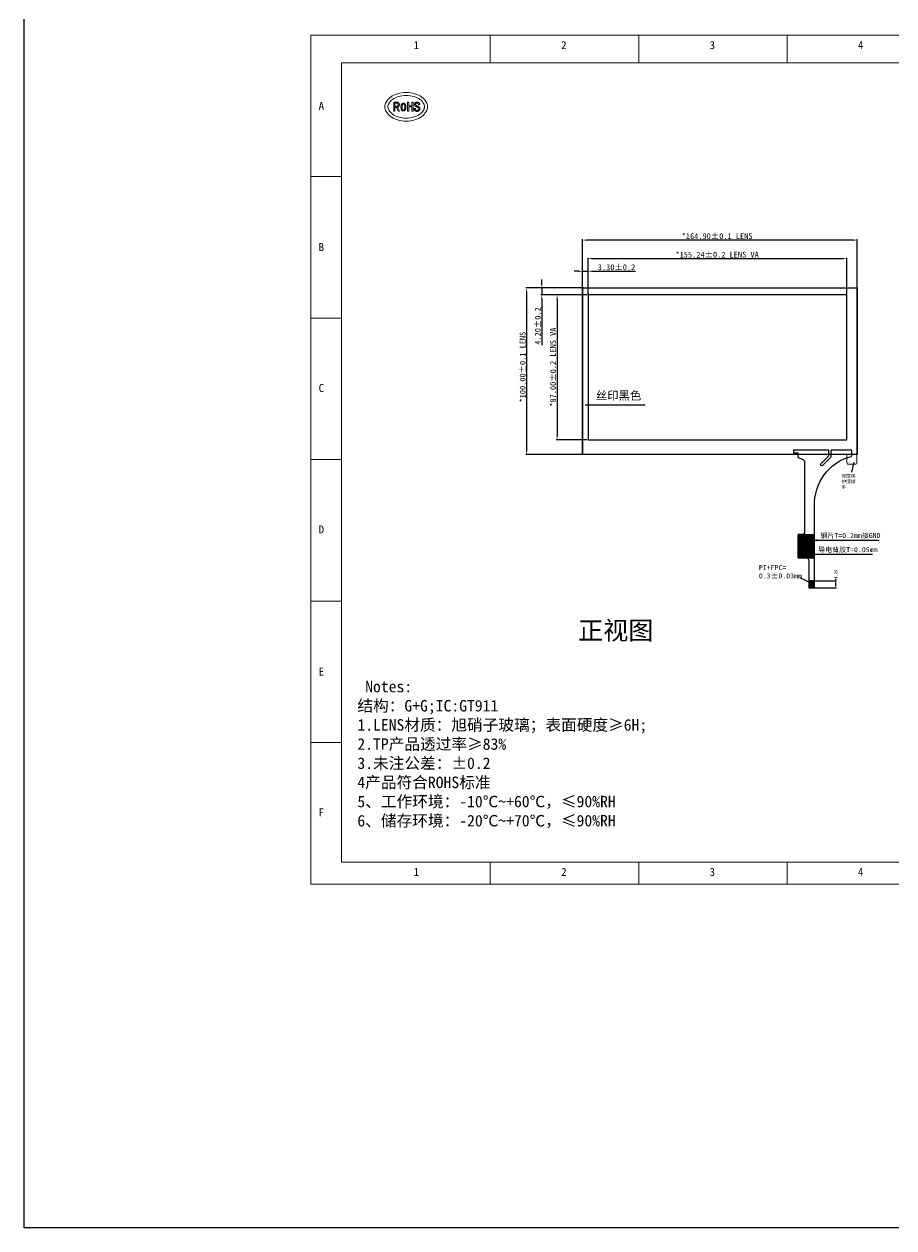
# Model space of a CAD drawing. Extents: x 23 to 280686, y -58 to 9807.
# Drawn here: x 141298 to 141820, y 3602 to 4325 of the extents above; entities that cross this region are included whole.
import ezdxf

# ---------------------------------------------------------------- set-up
doc = ezdxf.new("R2010")
doc.units = 0
doc.header["$LTSCALE"] = 23.1
doc.header["$PDMODE"] = 35
doc.layers.get('0').update_dxf_attribs({"linetype": 'CONTINUOUS'})
doc.layers.get('Defpoints').update_dxf_attribs({"linetype": 'CONTINUOUS'})
for name, color, linetype in [('61DBEAEC-6D85-402F-2490-FB0C427F0F24', 7, 'CONTINUOUS'), ('Cover lens', 6, 'CONTINUOUS'), ('DIM', 130, 'CONTINUOUS'), ('FPC', 30, 'CONTINUOUS'), ('LCD', 3, 'CONTINUOUS')]:
    doc.layers.add(name, color=color, linetype=linetype)
doc.layers.add('保护膜', color=75, linetype='CONTINUOUS', lineweight=5)
doc.styles.add('Arial', font='')
doc.styles.get("Standard").update_dxf_attribs({"font": ''})
doc.styles.add('WMF-ARIAL0', font='arial.ttf', dxfattribs={"height": 6})
doc.styles.add('宋体', font='')
doc.styles.get('Arial').set_extended_font_data('SimSun')
doc.styles.get('Standard').set_extended_font_data('SimSun')
doc.styles.get('宋体').set_extended_font_data('SimSun')
doc.dimstyles.new('ISO-25', dxfattribs={"dimtxt": 6, "dimasz": 4, "dimexe": 1, "dimexo": 1, "dimgap": 1, "dimtad": 1, "dimdsep": 46, "dimtxsty": 'WMF-ARIAL0', "dimcen": 2.5, "dimadec": 0, "dimazin": 0, "dimtfac": 1, "dimtmove": 0, "dimatfit": 3, "dimfxl": 1, "dimarcsym": 0})
doc.dimstyles.new('ORM1', dxfattribs={"dimtxt": 3.5, "dimasz": 2.5, "dimexe": 0.5, "dimexo": 0.5, "dimgap": 0.5, "dimtad": 1, "dimzin": 1, "dimdsep": 46, "dimtxsty": 'Arial', "dimcen": 2.5, "dimclrt": 7, "dimadec": 0, "dimazin": 0, "dimtfac": 1, "dimtmove": 0, "dimatfit": 3, "dimfxl": 1, "dimtolj": 2, "dimarcsym": 0})
doc.dimstyles.new('ORM2', dxfattribs={"dimtxt": 1.8, "dimasz": 1, "dimexe": 0.5, "dimexo": 0.5, "dimgap": 0.5, "dimtad": 1, "dimzin": 0, "dimdsep": 46, "dimtxsty": 'Arial', "dimcen": 3.78, "dimclrt": 7, "dimadec": 0, "dimazin": 0, "dimtp": 0.01, "dimtm": 0.01, "dimtfac": 1, "dimtofl": 0, "dimtmove": 0, "dimatfit": 3, "dimfxl": 5.346, "dimtolj": 1, "dimtzin": 0, "dimarcsym": 0})
pattern_1 = [(0, (3897.69875, -191.61105), (0, 0.6985), [0.508, -0.1905]), (90, (3897.69875, -191.61105), (-0.6985, 4e-17), [0.508, -0.1905])]

# ---------------------------------------------------------------- blocks, each defined once
blk = doc.blocks.new('*D21')
at = {"layer": 'Defpoints', "color": 0, "transparency": 16777216}
for p in [(141772.12, 3990.45), (141785.57, 3990.45), (141772.12, 3986.25)]:
    blk.add_point(p, dxfattribs=at)
at = {"layer": 'DIM', "color": 0, "lineweight": -2, "transparency": 16777216}
for p, q in [((141772.62, 3990.45), (141786.07, 3990.45)), ((141785.57, 3990.45), (141785.57, 3991.45)), ((141785.57, 3987.25), (141785.57, 3989.45)), ((141772.62, 3986.25), (141786.07, 3986.25))]:
    blk.add_line(p, q, dxfattribs=at)
at = {"layer": 'DIM', "color": 0, "transparency": 16777216}
for points in [[(141785.4, 3989.45), (141785.74, 3989.45), (141785.57, 3990.45)], [(141785.4, 3987.25), (141785.74, 3987.25), (141785.57, 3986.25)]]:
    blk.add_solid(points, dxfattribs=at)
at = {"layer": 'DIM', "color": 7, "lineweight": 0, "transparency": 16777216, "insert": (141785.57, 3994.4), "char_height": 1.8, "attachment_point": 5, "rotation": 90, "style": 'Arial'}
blk.add_mtext('\\A1;4.20', dxfattribs=at)
blk = doc.blocks.new('*D22')
at = {"layer": 'Defpoints', "color": 0, "transparency": 16777216}
for p in [(141636.89, 4176.3), (141633.59, 4164.6), (141636.89, 4162.05, 47.88)]:
    blk.add_point(p, dxfattribs=at)
at = {"layer": 'DIM', "color": 0, "lineweight": -2, "transparency": 16777216}
for p, q in [((141631.09, 4176.3), (141628.59, 4176.3)), ((141633.59, 4165.1), (141633.59, 4176.8)), ((141633.59, 4176.3), (141636.89, 4176.3)), ((141636.89, 4162.55), (141636.89, 4176.8)), ((141639.39, 4176.3), (141665.35, 4176.3))]:
    blk.add_line(p, q, dxfattribs=at)
at = {"layer": 'DIM', "color": 0, "transparency": 16777216}
for points in [[(141631.09, 4176.72), (141631.09, 4175.89), (141633.59, 4176.3)], [(141639.39, 4176.72), (141639.39, 4175.89), (141636.89, 4176.3)]]:
    blk.add_solid(points, dxfattribs=at)
at = {"layer": 'DIM', "color": 7, "transparency": 16777216, "insert": (141653.95, 4178.68), "char_height": 3.5, "attachment_point": 5, "style": 'Arial'}
blk.add_mtext('\\A2;3.30%%P0.2', dxfattribs=at)
blk = doc.blocks.new('*D23')
at = {"layer": 'Defpoints', "color": 0, "transparency": 16777216}
for p in [(141609.07, 4166.25), (141634.82, 4166.25), (141636.89, 4162.05, 47.88)]:
    blk.add_point(p, dxfattribs=at)
at = {"layer": 'DIM', "color": 0, "lineweight": -2, "transparency": 16777216}
for p, q in [((141609.07, 4168.75), (141609.07, 4171.25)), ((141634.32, 4166.25), (141608.57, 4166.25)), ((141609.07, 4166.25), (141609.07, 4162.05)), ((141636.39, 4162.05), (141608.57, 4162.05)), ((141609.07, 4159.55), (141609.07, 4131.98))]:
    blk.add_line(p, q, dxfattribs=at)
at = {"layer": 'DIM', "color": 0, "transparency": 16777216}
for points in [[(141608.65, 4168.75), (141609.49, 4168.75), (141609.07, 4166.25)], [(141608.65, 4159.55), (141609.49, 4159.55), (141609.07, 4162.05)]]:
    blk.add_solid(points, dxfattribs=at)
at = {"layer": 'DIM', "color": 7, "transparency": 16777216, "insert": (141606.69, 4143.44), "char_height": 3.5, "attachment_point": 5, "rotation": 90, "style": 'Arial'}
blk.add_mtext('\\A2;4.20%%P0.2', dxfattribs=at)
blk = doc.blocks.new('*D24')
at = {"layer": 'Defpoints', "color": 0, "transparency": 16777216}
for p in [(141633.59, 4194.99), (141633.59, 4164.6), (141798.49, 4164.29)]:
    blk.add_point(p, dxfattribs=at)
at = {"layer": 'DIM', "color": 0, "lineweight": -2, "transparency": 16777216}
for p, q in [((141633.59, 4165.1), (141633.59, 4195.49)), ((141795.99, 4194.99), (141636.09, 4194.99)), ((141798.49, 4164.79), (141798.49, 4195.49))]:
    blk.add_line(p, q, dxfattribs=at)
at = {"layer": 'DIM', "color": 0, "transparency": 16777216}
for points in [[(141636.09, 4195.4), (141636.09, 4194.57), (141633.59, 4194.99)], [(141795.99, 4195.4), (141795.99, 4194.57), (141798.49, 4194.99)]]:
    blk.add_solid(points, dxfattribs=at)
at = {"layer": 'DIM', "color": 7, "transparency": 16777216, "insert": (141714.34, 4197.36), "char_height": 3.5, "attachment_point": 5, "style": 'Arial'}
blk.add_mtext('\\A2;*164.90%%P0.1 LENS', dxfattribs=at)
blk = doc.blocks.new('*D25')
at = {"layer": 'Defpoints', "color": 0, "transparency": 16777216}
for p in [(141634.82, 4166.25), (141599.99, 4066.25), (141637.52, 4066.25)]:
    blk.add_point(p, dxfattribs=at)
at = {"layer": 'DIM', "color": 0, "lineweight": -2, "transparency": 16777216}
for p, q in [((141634.32, 4166.25), (141599.49, 4166.25)), ((141599.99, 4163.75), (141599.99, 4068.75)), ((141637.02, 4066.25), (141599.49, 4066.25))]:
    blk.add_line(p, q, dxfattribs=at)
at = {"layer": 'DIM', "color": 0, "transparency": 16777216}
for points in [[(141599.57, 4163.75), (141600.4, 4163.75), (141599.99, 4166.25)], [(141599.57, 4068.75), (141600.4, 4068.75), (141599.99, 4066.25)]]:
    blk.add_solid(points, dxfattribs=at)
at = {"layer": 'DIM', "color": 7, "transparency": 16777216, "insert": (141597.61, 4118.75), "char_height": 3.5, "attachment_point": 5, "rotation": 90, "style": 'Arial'}
blk.add_mtext('\\A2;*100.00%%P0.1 LENS', dxfattribs=at)
blk = doc.blocks.new('*D26')
at = {"layer": 'Defpoints', "color": 0, "transparency": 16777216}
for p in [(141792.13, 4183.88), (141636.89, 4162.05, 47.88), (141792.13, 4162.05)]:
    blk.add_point(p, dxfattribs=at)
at = {"layer": 'DIM', "color": 0, "lineweight": -2, "transparency": 16777216}
for p, q in [((141636.89, 4162.55), (141636.89, 4184.38)), ((141639.39, 4183.88), (141789.63, 4183.88)), ((141792.13, 4162.55), (141792.13, 4184.38))]:
    blk.add_line(p, q, dxfattribs=at)
at = {"layer": 'DIM', "color": 0, "transparency": 16777216}
for points in [[(141639.39, 4184.3), (141639.39, 4183.47), (141636.89, 4183.88)], [(141789.63, 4184.3), (141789.63, 4183.47), (141792.13, 4183.88)]]:
    blk.add_solid(points, dxfattribs=at)
at = {"layer": 'DIM', "color": 7, "transparency": 16777216, "insert": (141714.34, 4186.26), "char_height": 3.5, "attachment_point": 5, "style": 'Arial'}
blk.add_mtext('\\A2;*155.24%%P0.2 LENS VA', dxfattribs=at)
blk = doc.blocks.new('*D27')
at = {"layer": 'Defpoints', "color": 0, "transparency": 16777216}
for p in [(141636.89, 4162.05, 47.88), (141618.27, 4075.05), (141636.89, 4075.05)]:
    blk.add_point(p, dxfattribs=at)
at = {"layer": 'DIM', "color": 0, "lineweight": -2, "transparency": 16777216}
for p, q in [((141636.39, 4162.05), (141617.77, 4162.05)), ((141618.27, 4159.55), (141618.27, 4077.55)), ((141636.39, 4075.05), (141617.77, 4075.05))]:
    blk.add_line(p, q, dxfattribs=at)
at = {"layer": 'DIM', "color": 0, "transparency": 16777216}
for points in [[(141617.85, 4159.55), (141618.68, 4159.55), (141618.27, 4162.05)], [(141617.85, 4077.55), (141618.68, 4077.55), (141618.27, 4075.05)]]:
    blk.add_solid(points, dxfattribs=at)
at = {"layer": 'DIM', "color": 7, "transparency": 16777216, "insert": (141615.89, 4118.75), "char_height": 3.5, "attachment_point": 5, "rotation": 90, "style": 'Arial'}
blk.add_mtext('\\A2;*87.00%%P0.2 LENS VA', dxfattribs=at)

msp = doc.modelspace()

# ---------------------------------------------------------------- hatches: boundary and pattern name
at = {"layer": 'DIM'}
h = msp.add_hatch(dxfattribs=at)
h.set_pattern_fill('ANGLE', color=256, scale=0.1, style=0)
h.set_pattern_definition(pattern_1)
h.paths.add_polyline_path([(141772.886, 4018.254), (141765.386, 4018.254), (141763.086, 4018.254, 0.4142136), (141762.886, 4018.054), (141762.886, 4004.454, 0.4142136), (141763.086, 4004.254), (141767.886, 4004.254), (141772.886, 4004.254)])
at = {"layer": 'LCD'}
h = msp.add_hatch(dxfattribs=at)
h.set_pattern_fill('ANGLE', color=256, scale=0.1, style=0)
h.set_pattern_definition(pattern_1)
h.paths.add_polyline_path([(141772.886, 3990.454), (141769.386, 3990.454), (141769.386, 3986.254), (141772.886, 3986.254)])

# ---------------------------------------------------------------- linework, layer by layer
at = {"lineweight": 0}
for p, q in [((141578.073, 4318.055), (141578.073, 4301.481)), ((141667.252, 4318.055), (141667.252, 4301.481)), ((141756.431, 4318.055), (141756.431, 4301.481)), ((141470.456, 4233.112), (141488.894, 4233.112)), ((141470.456, 4148.17), (141488.894, 4148.17)), ((141470.456, 4063.227), (141488.894, 4063.227)), ((141470.456, 3978.284), (141488.894, 3978.284)), ((141488.894, 3923.405), (141488.894, 3821.636)), ((141470.456, 3893.342), (141488.894, 3893.342)), ((141488.894, 3821.636), (141625.212, 3821.636)), ((141578.073, 3821.636), (141578.073, 3808.398)), ((141667.252, 3821.636), (141667.252, 3808.398)), ((141756.431, 3821.636), (141756.431, 3808.398))]:
    msp.add_line(p, q, dxfattribs=at)
for points in [[(141470.456, 4318.055), (142215.217, 4318.055), (142215.217, 3808.398), (141470.456, 3808.398)], [(141488.894, 3821.636), (141488.894, 4301.481), (142202.332, 4301.481), (142202.332, 3821.636)]]:
    msp.add_lwpolyline(points, close=True, dxfattribs=at)
at = {"color": 3, "lineweight": 0}
for points in [[(141539.705, 4277.886, 0.1066089), (141536.98, 4280.897, 0.083602), (141532.971, 4282.862, 0.0723954), (141527.686, 4283.631, 0.0723954), (141522.4, 4282.862, 0.083602), (141518.392, 4280.897, 0.1066089), (141515.667, 4277.886, 0.1315653), (141514.903, 4275.034, 0.1315653), (141515.667, 4272.182, 0.1066089), (141518.392, 4269.172, 0.083602), (141522.4, 4267.206, 0.0723954), (141527.686, 4266.437, 0.0723954), (141532.971, 4267.206, 0.083602), (141536.98, 4269.172, 0.1066089), (141539.705, 4272.182, 0.1315653), (141540.468, 4275.034, 0.1315653)], [(141538.156, 4276.992, 0.1066089), (141535.937, 4279.444, 0.083602), (141532.462, 4281.148, 0.0723954), (141527.686, 4281.843, 0.0723954), (141522.91, 4281.148, 0.083602), (141519.435, 4279.444, 0.1066089), (141517.215, 4276.992, 0.1315653), (141516.691, 4275.034, 0.1315653), (141517.215, 4273.076, 0.1066089), (141519.435, 4270.624, 0.083602), (141522.91, 4268.92, 0.0723954), (141527.686, 4268.225, 0.0723954), (141532.462, 4268.92, 0.083602), (141535.937, 4270.624, 0.1066089), (141538.156, 4273.076, 0.1315653), (141538.68, 4275.034, 0.1315653)]]:
    msp.add_lwpolyline(points, format="xyb", close=True, dxfattribs=at)
for points in [[(141520.954, 4272.319), (141520.954, 4274.729), (141521.821, 4274.729), (141522.945, 4272.319), (141523.748, 4272.319), (141522.528, 4274.826), (141522.587, 4274.841), (141522.682, 4274.871), (141522.773, 4274.908), (141522.861, 4274.952), (141522.947, 4275.003), (141523.031, 4275.061), (141523.112, 4275.125), (141523.19, 4275.197), (141523.267, 4275.275), (141523.283, 4275.295), (141523.341, 4275.368), (141523.393, 4275.445), (141523.439, 4275.527), (141523.478, 4275.615), (141523.511, 4275.707), (141523.538, 4275.803), (141523.56, 4275.905), (141523.575, 4276.012), (141523.584, 4276.123), (141523.587, 4276.24), (141523.586, 4276.31), (141523.581, 4276.428), (141523.57, 4276.541), (141523.554, 4276.649), (141523.532, 4276.752), (141523.506, 4276.851), (141523.474, 4276.944), (141523.437, 4277.033), (141523.395, 4277.116), (141523.348, 4277.195), (141523.295, 4277.268), (141523.237, 4277.338), (141523.174, 4277.402), (141523.106, 4277.461), (141523.105, 4277.461), (141523.029, 4277.513), (141522.95, 4277.562), (141522.868, 4277.606), (141522.782, 4277.645), (141522.692, 4277.68), (141522.599, 4277.712), (141522.503, 4277.739), (141522.403, 4277.762), (141522.3, 4277.781), (141522.193, 4277.796), (141522.084, 4277.806), (141521.97, 4277.812), (141521.853, 4277.814), (141520.248, 4277.814), (141520.248, 4272.319)], [(141521.749, 4277.235), (141521.871, 4277.23), (141521.987, 4277.218), (141522.095, 4277.202), (141522.195, 4277.179), (141522.289, 4277.15), (141522.376, 4277.116), (141522.455, 4277.076), (141522.527, 4277.03), (141522.592, 4276.979), (141522.603, 4276.969), (141522.668, 4276.901), (141522.724, 4276.827), (141522.772, 4276.747), (141522.811, 4276.659), (141522.842, 4276.564), (141522.863, 4276.463), (141522.877, 4276.355), (141522.881, 4276.24), (141522.881, 4276.238), (141522.876, 4276.115), (141522.863, 4276.002), (141522.84, 4275.898), (141522.809, 4275.805), (141522.768, 4275.722), (141522.718, 4275.649), (141522.659, 4275.586), (141522.592, 4275.533), (141522.557, 4275.509), (141522.468, 4275.456), (141522.377, 4275.411), (141522.283, 4275.373), (141522.188, 4275.345), (141522.089, 4275.324), (141521.989, 4275.312), (141521.885, 4275.308), (141520.954, 4275.308), (141520.954, 4277.236), (141521.693, 4277.236)], [(141525.914, 4277.144), (141525.828, 4277.136), (141525.744, 4277.124), (141525.664, 4277.107), (141525.586, 4277.085), (141525.51, 4277.059), (141525.437, 4277.028), (141525.367, 4276.993), (141525.298, 4276.953), (141525.232, 4276.908), (141525.169, 4276.86), (141525.109, 4276.806), (141525.051, 4276.748), (141524.994, 4276.686), (141524.941, 4276.618), (141524.941, 4276.618), (141524.906, 4276.569), (141524.873, 4276.516), (141524.841, 4276.461), (141524.81, 4276.402), (141524.781, 4276.341), (141524.754, 4276.276), (141524.729, 4276.209), (141524.705, 4276.139), (141524.683, 4276.065), (141524.663, 4275.989), (141524.644, 4275.91), (141524.626, 4275.828), (141524.611, 4275.743), (141524.597, 4275.655), (141524.585, 4275.564), (141524.574, 4275.47), (141524.565, 4275.373), (141524.558, 4275.273), (141524.552, 4275.17), (141524.548, 4275.065), (141524.545, 4274.956), (141524.545, 4274.844), (141524.545, 4274.844), (141524.545, 4274.732), (141524.548, 4274.623), (141524.552, 4274.518), (141524.558, 4274.415), (141524.565, 4274.315), (141524.574, 4274.218), (141524.585, 4274.124), (141524.597, 4274.033), (141524.611, 4273.945), (141524.627, 4273.86), (141524.644, 4273.778), (141524.663, 4273.699), (141524.684, 4273.623), (141524.705, 4273.55), (141524.729, 4273.479), (141524.754, 4273.412), (141524.782, 4273.347), (141524.81, 4273.286), (141524.841, 4273.227), (141524.873, 4273.172), (141524.906, 4273.119), (141524.941, 4273.07), (141524.967, 4273.035), (141525.02, 4272.968), (141525.076, 4272.906), (141525.135, 4272.848), (141525.196, 4272.794), (141525.259, 4272.745), (141525.325, 4272.701), (141525.393, 4272.662), (141525.464, 4272.627), (141525.537, 4272.597), (141525.612, 4272.572), (141525.69, 4272.551), (141525.771, 4272.535), (141525.854, 4272.523), (141525.939, 4272.516), (141526.026, 4272.514), (141526.069, 4272.515), (141526.155, 4272.519), (141526.24, 4272.528), (141526.321, 4272.542), (141526.401, 4272.56), (141526.477, 4272.584), (141526.552, 4272.611), (141526.624, 4272.644), (141526.693, 4272.681), (141526.76, 4272.723), (141526.824, 4272.769), (141526.887, 4272.82), (141526.947, 4272.875), (141527.004, 4272.935), (141527.059, 4273), (141527.111, 4273.07), (141527.14, 4273.112), (141527.171, 4273.165), (141527.202, 4273.221), (141527.23, 4273.279), (141527.258, 4273.341), (141527.283, 4273.405), (141527.307, 4273.473), (141527.33, 4273.543), (141527.35, 4273.617), (141527.37, 4273.693), (141527.388, 4273.773), (141527.404, 4273.855), (141527.419, 4273.941), (141527.432, 4274.029), (141527.443, 4274.12), (141527.454, 4274.215), (141527.462, 4274.312), (141527.469, 4274.412), (141527.474, 4274.516), (141527.478, 4274.622), (141527.481, 4274.732), (141527.482, 4274.844), (141527.481, 4274.941), (141527.479, 4275.051), (141527.475, 4275.158), (141527.47, 4275.261), (141527.463, 4275.362), (141527.455, 4275.46), (141527.445, 4275.555), (141527.434, 4275.647), (141527.421, 4275.736), (141527.406, 4275.821), (141527.39, 4275.904), (141527.373, 4275.984), (141527.353, 4276.061), (141527.332, 4276.135), (141527.31, 4276.206), (141527.287, 4276.274), (141527.261, 4276.339), (141527.234, 4276.401), (141527.206, 4276.459), (141527.176, 4276.515), (141527.144, 4276.569), (141527.111, 4276.618), (141527.097, 4276.637), (141527.043, 4276.703), (141526.987, 4276.765), (141526.928, 4276.821), (141526.866, 4276.873), (141526.802, 4276.921), (141526.736, 4276.964), (141526.667, 4277.003), (141526.596, 4277.037), (141526.522, 4277.067), (141526.445, 4277.091), (141526.366, 4277.112), (141526.285, 4277.128), (141526.201, 4277.139), (141526.115, 4277.146), (141526.026, 4277.148), (141526.002, 4277.148)], [(141525.962, 4272.994), (141525.888, 4273.006), (141525.817, 4273.028), (141525.748, 4273.06), (141525.682, 4273.102), (141525.618, 4273.152), (141525.558, 4273.213), (141525.499, 4273.282), (141525.444, 4273.361), (141525.439, 4273.368), (141525.411, 4273.409), (141525.384, 4273.455), (141525.36, 4273.506), (141525.336, 4273.561), (141525.315, 4273.622), (141525.295, 4273.687), (141525.276, 4273.757), (141525.26, 4273.832), (141525.244, 4273.912), (141525.231, 4273.996), (141525.219, 4274.085), (141525.208, 4274.179), (141525.2, 4274.278), (141525.192, 4274.382), (141525.187, 4274.49), (141525.183, 4274.603), (141525.18, 4274.721), (141525.18, 4274.844), (141525.18, 4274.866), (141525.181, 4274.989), (141525.184, 4275.106), (141525.188, 4275.218), (141525.193, 4275.326), (141525.201, 4275.428), (141525.21, 4275.527), (141525.221, 4275.62), (141525.233, 4275.708), (141525.247, 4275.792), (141525.263, 4275.87), (141525.28, 4275.944), (141525.299, 4276.014), (141525.319, 4276.078), (141525.34, 4276.137), (141525.364, 4276.192), (141525.389, 4276.242), (141525.416, 4276.287), (141525.444, 4276.327), (141525.478, 4276.374), (141525.537, 4276.443), (141525.598, 4276.504), (141525.662, 4276.555), (141525.73, 4276.597), (141525.799, 4276.63), (141525.872, 4276.653), (141525.948, 4276.667), (141526.026, 4276.672), (141526.074, 4276.67), (141526.151, 4276.66), (141526.225, 4276.64), (141526.296, 4276.611), (141526.364, 4276.573), (141526.429, 4276.525), (141526.492, 4276.469), (141526.552, 4276.402), (141526.608, 4276.327), (141526.609, 4276.326), (141526.635, 4276.285), (141526.659, 4276.239), (141526.682, 4276.188), (141526.703, 4276.133), (141526.723, 4276.073), (141526.741, 4276.008), (141526.758, 4275.938), (141526.773, 4275.863), (141526.787, 4275.783), (141526.8, 4275.698), (141526.811, 4275.608), (141526.82, 4275.514), (141526.828, 4275.414), (141526.835, 4275.31), (141526.84, 4275.201), (141526.844, 4275.087), (141526.846, 4274.968), (141526.847, 4274.844), (141526.847, 4274.839), (141526.845, 4274.715), (141526.843, 4274.597), (141526.84, 4274.483), (141526.835, 4274.374), (141526.828, 4274.27), (141526.82, 4274.171), (141526.81, 4274.076), (141526.799, 4273.987), (141526.787, 4273.902), (141526.773, 4273.823), (141526.757, 4273.748), (141526.74, 4273.678), (141526.722, 4273.613), (141526.702, 4273.553), (141526.681, 4273.498), (141526.658, 4273.447), (141526.634, 4273.402), (141526.608, 4273.361), (141526.562, 4273.295), (141526.505, 4273.223), (141526.445, 4273.162), (141526.382, 4273.109), (141526.316, 4273.066), (141526.248, 4273.033), (141526.177, 4273.01), (141526.103, 4272.995), (141526.026, 4272.99)], [(141529.174, 4272.319), (141529.174, 4274.922), (141531.069, 4274.922), (141531.069, 4272.319), (141531.775, 4272.319), (141531.775, 4277.814), (141531.069, 4277.814), (141531.069, 4275.501), (141529.174, 4275.501), (141529.174, 4277.814), (141528.468, 4277.814), (141528.468, 4272.319)], [(141533.818, 4277.834), (141533.722, 4277.809), (141533.628, 4277.777), (141533.537, 4277.739), (141533.449, 4277.695), (141533.363, 4277.646), (141533.281, 4277.59), (141533.201, 4277.529), (141533.124, 4277.461), (141533.101, 4277.44), (141533.027, 4277.37), (141532.961, 4277.295), (141532.9, 4277.218), (141532.846, 4277.137), (141532.798, 4277.053), (141532.757, 4276.965), (141532.721, 4276.874), (141532.693, 4276.78), (141532.671, 4276.682), (141532.655, 4276.581), (141532.645, 4276.476), (141532.642, 4276.368), (141532.642, 4276.343), (141532.649, 4276.241), (141532.663, 4276.142), (141532.685, 4276.045), (141532.717, 4275.952), (141532.755, 4275.863), (141532.803, 4275.775), (141532.859, 4275.692), (141532.923, 4275.61), (141532.996, 4275.533), (141533.034, 4275.492), (141533.093, 4275.437), (141533.156, 4275.384), (141533.226, 4275.33), (141533.301, 4275.278), (141533.383, 4275.227), (141533.47, 4275.176), (141533.564, 4275.127), (141533.663, 4275.078), (141533.768, 4275.03), (141533.879, 4274.982), (141533.996, 4274.935), (141534.119, 4274.89), (141534.186, 4274.862), (141534.294, 4274.813), (141534.395, 4274.763), (141534.492, 4274.712), (141534.583, 4274.659), (141534.669, 4274.606), (141534.748, 4274.55), (141534.822, 4274.493), (141534.891, 4274.435), (141534.954, 4274.376), (141535.027, 4274.304), (141535.093, 4274.224), (141535.147, 4274.14), (141535.189, 4274.052), (141535.219, 4273.961), (141535.237, 4273.865), (141535.243, 4273.765), (141535.243, 4273.759), (141535.237, 4273.653), (141535.221, 4273.551), (141535.195, 4273.455), (141535.158, 4273.364), (141535.111, 4273.278), (141535.054, 4273.198), (141534.986, 4273.122), (141534.957, 4273.087), (141534.895, 4273.028), (141534.824, 4272.976), (141534.745, 4272.933), (141534.657, 4272.896), (141534.56, 4272.869), (141534.454, 4272.849), (141534.339, 4272.837), (141534.216, 4272.833), (141534.159, 4272.834), (141534.06, 4272.844), (141533.962, 4272.862), (141533.867, 4272.89), (141533.774, 4272.926), (141533.684, 4272.972), (141533.595, 4273.026), (141533.509, 4273.09), (141533.479, 4273.118), (141533.418, 4273.186), (141533.365, 4273.261), (141533.321, 4273.343), (141533.285, 4273.433), (141533.256, 4273.529), (141533.236, 4273.633), (141533.224, 4273.744), (141533.22, 4273.861), (141533.22, 4274.054), (141532.513, 4274.054), (141532.513, 4273.83), (141532.514, 4273.792), (141532.519, 4273.685), (141532.53, 4273.581), (141532.547, 4273.48), (141532.57, 4273.382), (141532.598, 4273.287), (141532.633, 4273.195), (141532.673, 4273.106), (141532.719, 4273.02), (141532.771, 4272.937), (141532.829, 4272.856), (141532.894, 4272.779), (141532.963, 4272.704), (141533.001, 4272.668), (141533.071, 4272.607), (141533.145, 4272.551), (141533.224, 4272.499), (141533.306, 4272.452), (141533.391, 4272.411), (141533.48, 4272.374), (141533.574, 4272.343), (141533.671, 4272.316), (141533.773, 4272.294), (141533.877, 4272.276), (141533.986, 4272.264), (141534.099, 4272.257), (141534.216, 4272.255), (141534.308, 4272.256), (141534.42, 4272.262), (141534.529, 4272.273), (141534.633, 4272.289), (141534.735, 4272.309), (141534.834, 4272.334), (141534.929, 4272.364), (141535.021, 4272.398), (141535.109, 4272.437), (141535.194, 4272.482), (141535.275, 4272.53), (141535.354, 4272.584), (141535.428, 4272.642), (141535.5, 4272.704), (141535.548, 4272.752), (141535.613, 4272.823), (141535.671, 4272.897), (141535.724, 4272.976), (141535.771, 4273.058), (141535.813, 4273.145), (141535.849, 4273.235), (141535.88, 4273.329), (141535.905, 4273.428), (141535.924, 4273.531), (141535.938, 4273.637), (141535.947, 4273.747), (141535.949, 4273.861), (141535.949, 4273.891), (141535.943, 4273.995), (141535.931, 4274.096), (141535.91, 4274.194), (141535.883, 4274.288), (141535.847, 4274.38), (141535.806, 4274.469), (141535.756, 4274.554), (141535.7, 4274.637), (141535.635, 4274.717), (141535.564, 4274.793), (141535.517, 4274.843), (141535.451, 4274.907), (141535.382, 4274.969), (141535.308, 4275.029), (141535.231, 4275.087), (141535.15, 4275.145), (141535.065, 4275.2), (141534.976, 4275.254), (141534.883, 4275.307), (141534.787, 4275.357), (141534.685, 4275.406), (141534.581, 4275.454), (141534.472, 4275.501), (141534.428, 4275.517), (141534.288, 4275.572), (141534.159, 4275.625), (141534.041, 4275.676), (141533.936, 4275.725), (141533.841, 4275.773), (141533.758, 4275.818), (141533.686, 4275.862), (141533.627, 4275.904), (141533.578, 4275.944), (141533.541, 4275.982), (141533.524, 4276.003), (141533.461, 4276.09), (141533.412, 4276.181), (141533.376, 4276.273), (141533.356, 4276.367), (141533.349, 4276.464), (141533.349, 4276.5), (141533.358, 4276.607), (141533.379, 4276.707), (141533.41, 4276.801), (141533.453, 4276.888), (141533.507, 4276.969), (141533.573, 4277.043), (141533.63, 4277.082), (141533.713, 4277.129), (141533.802, 4277.167), (141533.897, 4277.198), (141533.997, 4277.219), (141534.103, 4277.232), (141534.216, 4277.236), (141534.287, 4277.234), (141534.396, 4277.223), (141534.498, 4277.202), (141534.592, 4277.171), (141534.678, 4277.13), (141534.756, 4277.078), (141534.827, 4277.017), (141534.889, 4276.947), (141534.939, 4276.877), (141534.991, 4276.788), (141535.032, 4276.697), (141535.061, 4276.603), (141535.079, 4276.506), (141535.086, 4276.406), (141535.082, 4276.304), (141535.789, 4276.304), (141535.789, 4276.349), (141535.783, 4276.448), (141535.773, 4276.548), (141535.757, 4276.646), (141535.736, 4276.743), (141535.709, 4276.84), (141535.677, 4276.935), (141535.639, 4277.029), (141535.596, 4277.123), (141535.548, 4277.215), (141535.494, 4277.307), (141535.435, 4277.397), (141535.401, 4277.437), (141535.34, 4277.502), (141535.273, 4277.563), (141535.201, 4277.617), (141535.125, 4277.667), (141535.043, 4277.712), (141534.957, 4277.751), (141534.865, 4277.785), (141534.769, 4277.814), (141534.668, 4277.837), (141534.562, 4277.855), (141534.452, 4277.868), (141534.336, 4277.876), (141534.216, 4277.879), (141534.124, 4277.877), (141534.019, 4277.868), (141533.917, 4277.855)]]:
    msp.add_lwpolyline(points, close=True, dxfattribs=at)
at = {"color": 0, "lineweight": 0}
msp.add_lwpolyline([(141625.212, 3821.636), (141707.774, 3821.636)], dxfattribs=at)
at = {"layer": 'Cover lens'}
for points in [[(141633.586, 4166.254), (141798.486, 4166.254), (141798.486, 4066.254), (141633.586, 4066.254)], [(141636.886, 4075.054), (141792.126, 4075.054), (141792.126, 4162.054), (141636.886, 4162.054)]]:
    msp.add_lwpolyline(points, close=True, dxfattribs=at)
at = {"layer": 'DIM'}
msp.add_lwpolyline([(141298.299, 4515.301), (143922.786, 4515.301), (143922.786, 3601.989), (141298.299, 3601.989)], close=True, dxfattribs=at)
at = {"layer": 'FPC', "linetype": 'Continuous'}
msp.add_lwpolyline([(141794.826, 4068.904), (141782.955, 4068.904, 0.4142136), (141782.655, 4068.604), (141782.655, 4065.187, -0.1989124), (141782.362, 4064.48), (141777.561, 4059.679, -1), (141776.642, 4060.598), (141781.062, 4065.018, 0.1989124), (141781.355, 4065.725), (141781.355, 4068.604, 0.4142136), (141781.055, 4068.904), (141760.386, 4068.904, 0.4142136), (141760.186, 4068.704), (141760.186, 4067.304), (141762.749, 4067.304), (141762.749, 4064.9, 0.3093912), (141763.068, 4064.434), (141765.611, 4063.446, -0.3093912), (141766.886, 4061.582), (141766.886, 4019.754, -0.4142136), (141765.386, 4018.254), (141763.086, 4018.254, 0.4142136), (141762.886, 4018.054), (141762.886, 4004.454, 0.4142136), (141763.086, 4004.254), (141767.886, 4004.254, -0.4142136), (141769.386, 4002.754), (141769.386, 3986.254), (141772.886, 3986.254), (141772.886, 4035.21, -0.3517107), (141794.756, 4065.152, 0.3389655), (141795.126, 4065.635), (141795.126, 4068.604, 0.4142136)], format="xyb", close=True, dxfattribs=at)
at = {"layer": 'LCD'}
for p, q in [((141765.386, 4018.254), (141772.886, 4018.254)), ((141767.886, 4004.254), (141772.886, 4004.254)), ((141772.886, 3990.454), (141769.386, 3990.454))]:
    msp.add_line(p, q, dxfattribs=at)
at = {"layer": '保护膜'}
msp.add_lwpolyline([(141791.286, 4066.454), (141633.786, 4066.454), (141633.786, 4166.054), (141798.286, 4166.054), (141798.286, 4061.454, -0.4142136), (141797.286, 4060.454), (141793.286, 4060.454, -0.4142136), (141792.286, 4061.454), (141792.286, 4065.454, 0.4142136)], format="xyb", close=True, dxfattribs=at)

# ---------------------------------------------------------------- texts
at = {"lineweight": 0, "char_height": 4.804, "width": 46.19013, "attachment_point": 1, "style": '宋体'}
for s, insert in [('1', (141532.149, 4314.454)), ('2', (141620.682, 4314.454)), ('3', (141709.819, 4314.454)), ('4', (141798.868, 4314.454)), ('A', (141475.117, 4277.95)), ('B', (141475.117, 4193.189)), ('C', (141475.117, 4108.624)), ('D', (141475.117, 4023.678)), ('E', (141475.117, 3938.354)), ('F', (141475.117, 3853.859)), ('1', (141532.149, 3818.139)), ('2', (141620.682, 3818.139)), ('3', (141709.819, 3818.139)), ('4', (141798.868, 3818.139))]:
    msp.add_mtext(s, dxfattribs=dict(at, insert=insert))
at = {"color": 3, "char_height": 3, "attachment_point": 1}
for s, insert, width in [('钢片T=0.2mm接GND', (141776.327, 4019.148), 66.56847), ('导电背胶T=0.05mm', (141775.019, 4010.664), 71.62869)]:
    msp.add_mtext(s, dxfattribs=dict(at, insert=insert, width=width))
at = {"color": 1, "insert": (141739.413, 3999.93), "char_height": 3, "width": 30.83183, "attachment_point": 1, "style": 'Arial'}
msp.add_mtext('{\\C7;PI+FPC=\\P0.3%%P0.03mm}', dxfattribs=at)
at = {"layer": '61DBEAEC-6D85-402F-2490-FB0C427F0F24', "color": 7, "lineweight": 0}
msp.add_text('正视图', height=11.04, dxfattribs=at).set_placement((141630.935, 3955.109))
at = {"layer": 'DIM', "color": 0, "lineweight": 0, "insert": (141641.549, 4104.154), "char_height": 5, "width": 380.76796, "attachment_point": 1, "style": '宋体'}
msp.add_mtext('丝印黑色', dxfattribs=at)
at = {"layer": 'DIM', "color": 3, "linetype": 'ByBlock', "lineweight": 0, "insert": (141498.394, 3930.425), "char_height": 10.48582, "width": 369.59781, "attachment_point": 1, "style": 'Arial'}
msp.add_mtext('{\\H0.658x;\\C7; Notes:\\P结构：G+G;IC:GT911\\P1.LENS材质：旭硝子玻璃；表面硬度≥6H;\\P2.TP产品透过率≥83%\\P3.未注公差：%%P0.2\\fSimSun|b0|i0|c238|p2;\\P\\fSimSun|b0|i0|c134|p2;4产品符合ROHS标准\\P5、工作环境：-10℃~+60℃，≤90%RH\\P6、储存环境：-20℃~+70℃，≤90%RH\\P}\\P  \\P ', dxfattribs=at)
at = {"layer": 'FPC', "lineweight": 0, "insert": (141789.026, 4054.435), "char_height": 2, "width": 10.72297, "attachment_point": 1, "style": 'Arial'}
msp.add_mtext('{\\C2;双层保护膜撕手}', dxfattribs=at)

# ---------------------------------------------------------------- dimensions: what is measured, and where the dimension line sits
at = {"layer": 'DIM'}
for base, p1, p2, text, picture, middle in [((141633.586, 4194.985), (141798.486, 4164.292), (141633.586, 4164.604), '*<>%%P0.1 LENS', '*D24', (141714.336, 4194.985)), ((141792.126, 4183.883), (141636.886, 4162.054, 47.882), (141792.126, 4162.054), '*<>%%P0.2 LENS VA', '*D26', (141714.336, 4183.883))]:
    dim = msp.add_linear_dim(base=base, p1=p1, p2=p2, text=text, dimstyle='ORM1', override={"dimfxl": 0.5, "dimarcsym": 2}, dxfattribs=at)
    dim.commit()
    dim.dimension.update_dxf_attribs({"geometry": picture, "text_midpoint": middle, "dimtype": 160})
for base, p1, p2, angle, text, picture, middle in [((141636.886, 4176.303), (141633.586, 4164.604), (141636.886, 4162.054, 47.882), 180, '<>%%P0.2', '*D22', (141653.949, 4176.303)), ((141609.068, 4166.254), (141636.886, 4162.054, 47.882), (141634.823, 4166.254), 90, '<>%%P0.2', '*D23', (141609.068, 4143.441)), ((141599.987, 4066.254), (141634.823, 4166.254), (141637.521, 4066.254), 90, '*<>%%P0.1 LENS', '*D25', (141599.987, 4118.754)), ((141618.267, 4075.054), (141636.886, 4162.054, 47.882), (141636.886, 4075.054), 90, '*<>%%P0.2 LENS VA', '*D27', (141618.267, 4118.754))]:
    dim = msp.add_linear_dim(base=base, p1=p1, p2=p2, angle=angle, text=text, dimstyle='ORM1', override={"dimfxl": 0.5, "dimarcsym": 2}, dxfattribs=at)
    dim.commit()
    dim.dimension.update_dxf_attribs({"geometry": picture, "text_midpoint": middle, "dimtype": 160})
at = {"layer": 'DIM', "lineweight": 0}
dim = msp.add_linear_dim(base=(141785.571, 3990.454), p1=(141772.12, 3986.254), p2=(141772.12, 3990.454), angle=90, dimstyle='ORM2', override={"dimtad": 0}, dxfattribs=at)
dim.commit()
dim.dimension.update_dxf_attribs({"geometry": '*D21', "text_midpoint": (141785.571, 3994.404)})

# ---------------------------------------------------------------- leaders
at = {"color": 3}
for points in [[(141770.768, 4014.775), (141811.679, 4014.775)], [(141768.808, 4006.372), (141807.652, 4006.372)]]:
    msp.add_leader(points, dimstyle='ISO-25', override={"dimgap": 0.625, "dimtad": 0}, dxfattribs=at)
at = {"layer": 'DIM'}
for points, override in [([(141635.088, 4096.046), (141671.18, 4096.046)], {"dimgap": 0.5, "dimtad": 0, "dimfxl": 0.5, "dimarcsym": 2}), ([(141796.399, 4061.763), (141795.025, 4055.757)], {"dimgap": 0.5, "dimtad": 0, "dimfxl": 5.346, "dimarcsym": 1}), ([(141770.394, 3989.337), (141763.962, 3992.236)], {"dimgap": 0.5, "dimtad": 0, "dimfxl": 5.346, "dimarcsym": 1})]:
    msp.add_leader(points, dimstyle='ORM1', override=override, dxfattribs=at)

doc.saveas('drawing.dxf')
